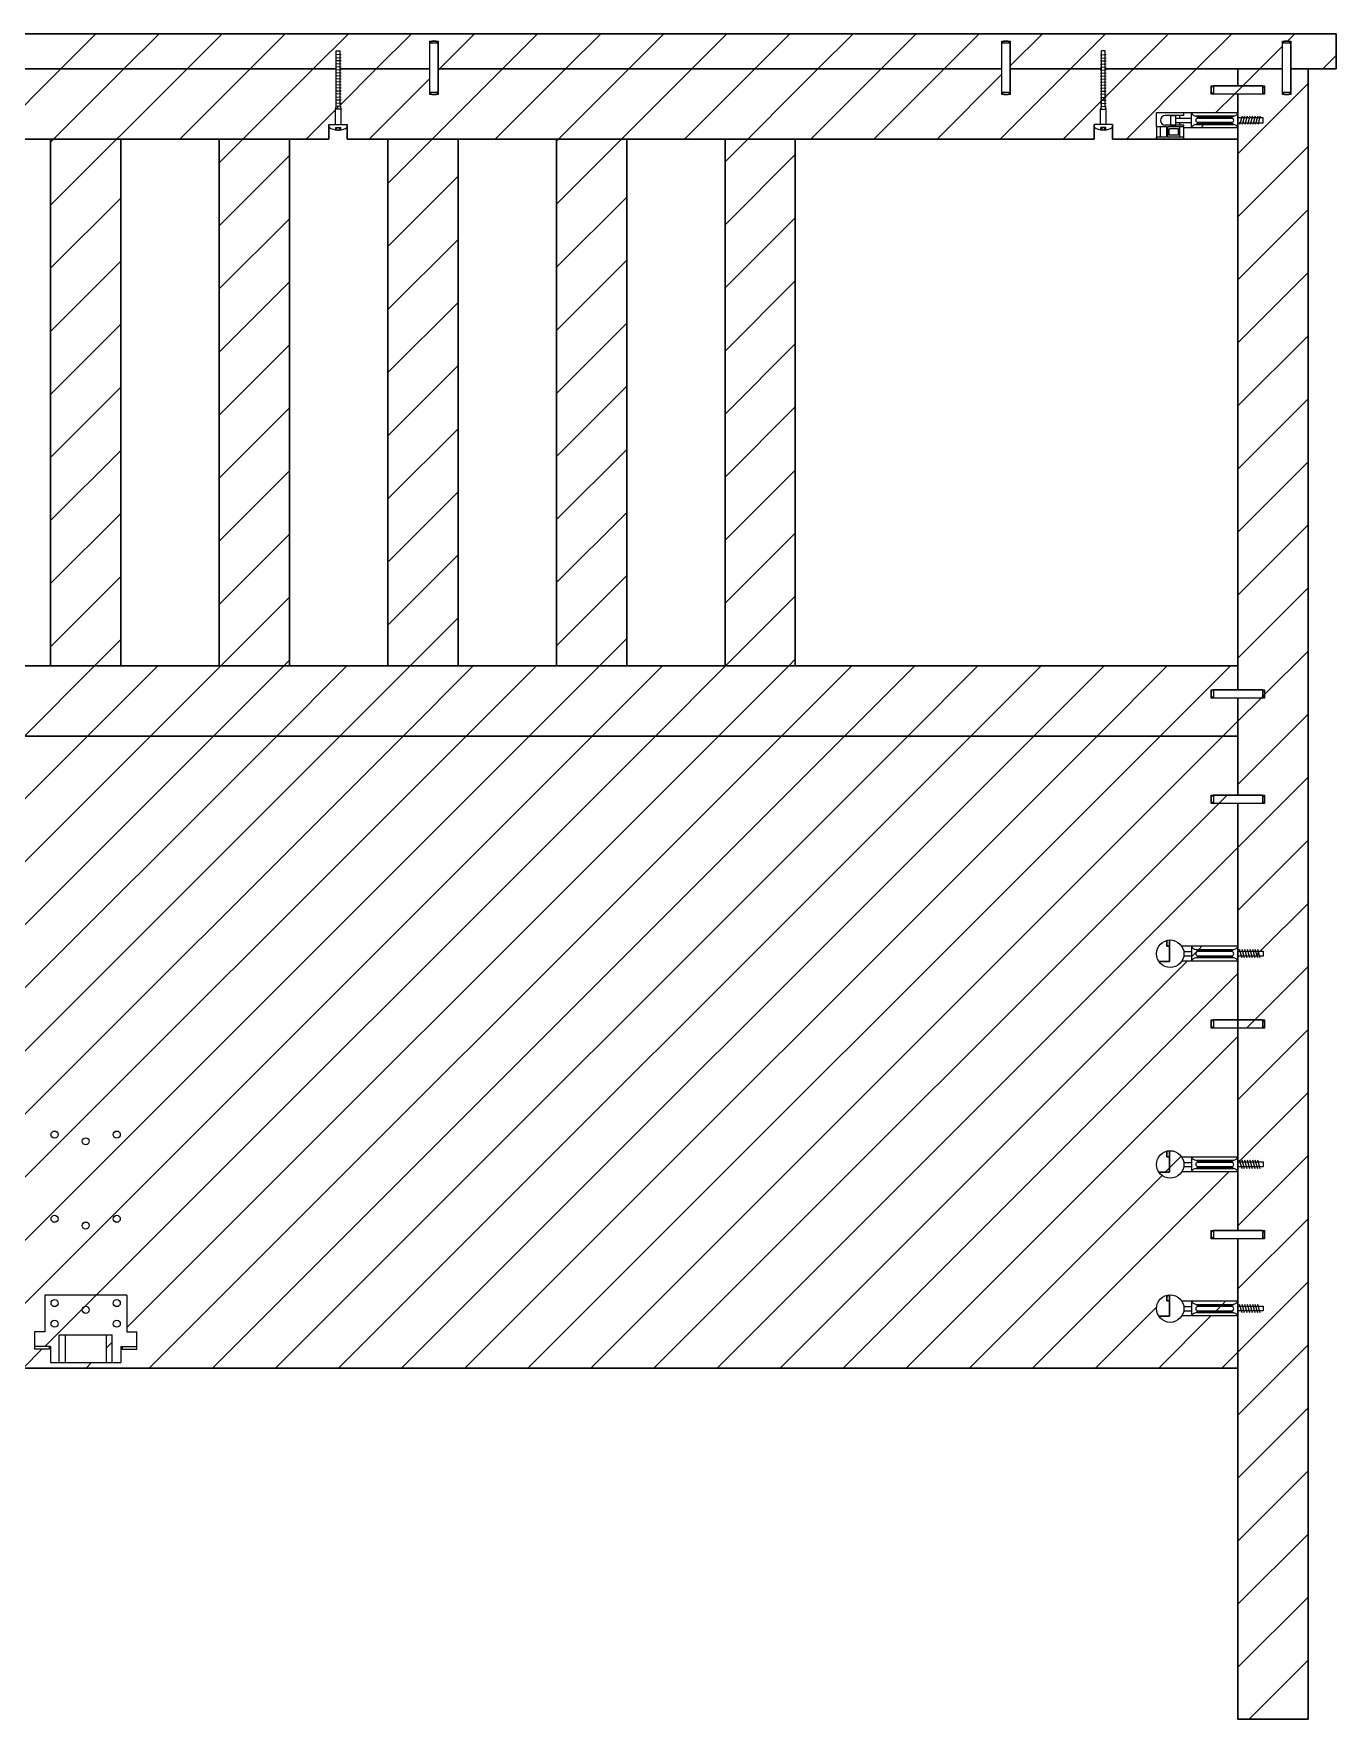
# Model space of a CAD drawing. Header units: millimetres. Extents: x 2629 to 4319, y -221 to 565.
# Drawn here: x 4202 to 4294.7, y 139.6 to 259.6 of the extents above; entities that cross this region are included whole.
import ezdxf

# ---------------------------------------------------------------- set-up
doc = ezdxf.new("R2010")
doc.units = ezdxf.units.MM
doc.linetypes.add('DASHED', pattern=[0.75, 0.5, -0.25])
for name, color, linetype, lineweight in [('A-SECT-MCUT', 8, 'Continuous', 25), ('sezionata', 2, 'Continuous', 18), ('struttura', 7, 'Continuous', 30)]:
    doc.layers.add(name, color=color, linetype=linetype, lineweight=lineweight)
doc.layers.add('giunzioni', color=5, linetype='Continuous')

msp = doc.modelspace()

# ---------------------------------------------------------------- linework, layer by layer
at = {"layer": 'A-SECT-MCUT'}
for p, q in [((4287.68, 253.95), (4283.84, 253.95)), ((4287.68, 252.9), (4283.84, 252.9)), ((4287.68, 194.62), (4283.69, 194.62)), ((4287.68, 193.57), (4283.69, 193.57)), ((4287.68, 179.62), (4283.69, 179.62)), ((4287.68, 178.57), (4283.69, 178.57)), ((4287.68, 169.36), (4283.69, 169.36)), ((4287.68, 168.31), (4283.69, 168.31))]:
    msp.add_line(p, q, dxfattribs=at)
for points in [[(4230.77, 259.06), (4230.77, 255.26), (4230.17, 255.26), (4230.17, 259.06)], [(4271.48, 259.06), (4271.48, 255.26), (4270.88, 255.26), (4270.88, 259.06)], [(4291.45, 259.06), (4291.45, 255.26), (4290.85, 255.26), (4290.85, 259.06)], [(4285.78, 255.89), (4289.58, 255.89), (4289.58, 255.29), (4285.78, 255.29)], [(4285.78, 212.89), (4289.58, 212.89), (4289.58, 212.29), (4285.78, 212.29)], [(4285.78, 205.39), (4289.58, 205.39), (4289.58, 204.79), (4285.78, 204.79)], [(4285.78, 189.39), (4289.58, 189.39), (4289.58, 188.79), (4285.78, 188.79)], [(4285.78, 174.39), (4289.58, 174.39), (4289.58, 173.79), (4285.78, 173.79)]]:
    msp.add_lwpolyline(points, close=True, dxfattribs=at)
for centre in [(4282.86, 194.09), (4282.86, 179.09), (4282.86, 168.83)]:
    msp.add_circle(centre, 0.98, dxfattribs=at)
at = {"layer": 'giunzioni'}
for p, q in [((4223.85, 258.08), (4223.45, 258.1)), ((4223.51, 257.88), (4223.51, 258.36)), ((4223.51, 258.36), (4223.78, 258.36)), ((4223.78, 257.86), (4223.78, 258.36)), ((4230.17, 258.91), (4230.32, 259.06)), ((4230.77, 258.91), (4230.17, 258.91)), ((4230.17, 255.41), (4230.17, 258.91)), ((4230.62, 259.06), (4230.32, 259.06)), ((4230.77, 258.91), (4230.62, 259.06)), ((4230.77, 255.41), (4230.77, 258.91)), ((4270.88, 258.91), (4271.03, 259.06)), ((4271.48, 258.91), (4270.88, 258.91)), ((4270.88, 255.41), (4270.88, 258.91)), ((4271.33, 259.06), (4271.03, 259.06)), ((4271.48, 258.91), (4271.33, 259.06)), ((4271.48, 255.41), (4271.48, 258.91)), ((4277.9, 258.08), (4278.3, 258.1)), ((4277.97, 257.86), (4277.97, 258.36)), ((4278.24, 258.36), (4277.97, 258.36)), ((4278.24, 257.88), (4278.24, 258.36)), ((4290.85, 258.91), (4291, 259.06)), ((4291.45, 258.91), (4290.85, 258.91)), ((4290.85, 255.41), (4290.85, 258.91)), ((4291.3, 259.06), (4291, 259.06)), ((4291.45, 258.91), (4291.3, 259.06)), ((4291.45, 255.41), (4291.45, 258.91)), ((4223.85, 257.86), (4223.45, 257.88)), ((4223.85, 257.86), (4223.45, 257.88)), ((4223.85, 257.65), (4223.45, 257.67)), ((4223.85, 257.43), (4223.45, 257.45)), ((4223.85, 257.22), (4223.45, 257.24)), ((4223.85, 257), (4223.45, 257.02)), ((4223.85, 256.78), (4223.45, 256.8)), ((4223.51, 256.79), (4223.51, 257.88)), ((4223.51, 254.42), (4223.51, 257.07)), ((4223.78, 256.79), (4223.78, 257.86)), ((4223.78, 254.42), (4223.78, 257.07)), ((4277.9, 257.86), (4278.3, 257.88)), ((4277.9, 257.86), (4278.3, 257.88)), ((4277.9, 257.65), (4278.3, 257.67)), ((4277.9, 257.43), (4278.3, 257.45)), ((4277.9, 257.22), (4278.3, 257.24)), ((4277.9, 257), (4278.3, 257.02)), ((4277.9, 256.78), (4278.3, 256.8)), ((4277.97, 256.79), (4277.97, 257.86)), ((4277.97, 254.42), (4277.97, 257.07)), ((4278.24, 256.79), (4278.24, 257.88)), ((4278.24, 254.42), (4278.24, 257.07)), ((4223.85, 256.57), (4223.45, 256.59)), ((4223.85, 256.35), (4223.45, 256.37)), ((4223.85, 256.14), (4223.45, 256.16)), ((4223.85, 255.92), (4223.45, 255.94)), ((4223.85, 255.71), (4223.45, 255.73)), ((4277.9, 256.57), (4278.3, 256.59)), ((4277.9, 256.35), (4278.3, 256.37)), ((4277.9, 256.14), (4278.3, 256.16)), ((4277.9, 255.92), (4278.3, 255.94)), ((4277.9, 255.71), (4278.3, 255.73)), ((4285.93, 255.89), (4285.78, 255.74)), ((4285.78, 255.74), (4285.78, 255.44)), ((4285.93, 255.89), (4285.93, 255.29)), ((4289.43, 255.89), (4285.93, 255.89)), ((4289.43, 255.89), (4289.58, 255.74)), ((4289.43, 255.89), (4289.43, 255.29)), ((4289.58, 255.44), (4289.58, 255.74)), ((4223.85, 255.49), (4223.45, 255.51)), ((4223.85, 255.49), (4223.45, 255.51)), ((4223.85, 255.28), (4223.45, 255.3)), ((4223.85, 255.06), (4223.45, 255.08)), ((4223.85, 254.85), (4223.45, 254.87)), ((4223.85, 254.63), (4223.45, 254.65)), ((4223.85, 254.42), (4223.45, 254.44)), ((4223.45, 254.22), (4223.51, 254.42)), ((4223.78, 254.42), (4223.85, 254.22)), ((4230.17, 255.41), (4230.32, 255.26)), ((4230.77, 255.41), (4230.17, 255.41)), ((4230.32, 255.26), (4230.62, 255.26)), ((4230.77, 255.41), (4230.62, 255.26)), ((4270.88, 255.41), (4271.03, 255.26)), ((4271.48, 255.41), (4270.88, 255.41)), ((4271.03, 255.26), (4271.33, 255.26)), ((4271.48, 255.41), (4271.33, 255.26)), ((4277.9, 255.49), (4278.3, 255.51)), ((4277.9, 255.49), (4278.3, 255.51)), ((4277.9, 255.28), (4278.3, 255.3)), ((4277.9, 255.06), (4278.3, 255.08)), ((4277.9, 254.85), (4278.3, 254.87)), ((4277.9, 254.63), (4278.3, 254.65)), ((4277.9, 254.42), (4278.3, 254.44)), ((4277.97, 254.42), (4277.9, 254.22)), ((4278.3, 254.22), (4278.24, 254.42)), ((4285.93, 255.29), (4285.78, 255.44)), ((4289.43, 255.29), (4285.93, 255.29)), ((4289.43, 255.29), (4289.58, 255.44)), ((4290.85, 255.41), (4291, 255.26)), ((4291.45, 255.41), (4290.85, 255.41)), ((4291, 255.26), (4291.3, 255.26)), ((4291.45, 255.41), (4291.3, 255.26)), ((4223.45, 253.12), (4223.45, 254.22)), ((4223.85, 254.22), (4223.45, 254.22)), ((4223.85, 253.12), (4223.85, 254.22)), ((4277.9, 253.12), (4277.9, 254.22)), ((4277.9, 254.22), (4278.3, 254.22)), ((4278.3, 253.12), (4278.3, 254.22)), ((4283.84, 253.95), (4281.88, 253.95)), ((4281.88, 252.97), (4281.88, 253.95)), ((4283.84, 253.77), (4282.51, 253.77)), ((4282.88, 253.77), (4282.88, 253.07)), ((4282.88, 253.77), (4283.25, 253.77)), ((4283.25, 253.07), (4283.25, 253.77)), ((4283.25, 253.57), (4284.38, 253.57)), ((4283.25, 253.27), (4284.38, 253.27)), ((4283.55, 253.57), (4283.55, 253.77)), ((4283.55, 253.07), (4283.55, 253.27)), ((4283.84, 253.77), (4283.84, 253.95)), ((4284.38, 252.9), (4284.38, 253.95)), ((4287.38, 253.72), (4284.68, 253.72)), ((4284.68, 253.72), (4284.68, 253.72)), ((4284.68, 253.42), (4284.68, 253.42)), ((4284.83, 253.65), (4287.23, 253.65)), ((4284.83, 253.57), (4287.23, 253.57)), ((4287.23, 253.27), (4284.83, 253.27)), ((4287.38, 253.72), (4287.38, 253.72)), ((4287.38, 253.42), (4287.38, 253.42)), ((4287.68, 252.9), (4287.68, 253.95)), ((4287.97, 253.72), (4287.79, 253.12)), ((4288.15, 253.72), (4287.98, 253.12)), ((4288.34, 253.72), (4288.17, 253.12)), ((4288.53, 253.72), (4288.35, 253.12)), ((4288.71, 253.72), (4288.54, 253.12)), ((4288.9, 253.72), (4288.73, 253.12)), ((4289.09, 253.72), (4288.91, 253.12)), ((4289.27, 253.72), (4289.1, 253.12)), ((4289.48, 253.25), (4289.48, 253.6)), ((4282.59, 252.97), (4281.88, 252.97)), ((4281.88, 252.97), (4281.88, 252.09)), ((4281.88, 252.09), (4281.88, 252.22)), ((4282.59, 252.22), (4281.88, 252.22)), ((4283.84, 252.09), (4281.88, 252.09)), ((4282.17, 252.22), (4282.17, 252.97)), ((4283.84, 253.07), (4282.51, 253.07)), ((4282.59, 252.97), (4282.59, 252.22)), ((4283.84, 252.97), (4282.66, 252.97)), ((4282.66, 252.97), (4282.66, 252.22)), ((4283.84, 252.22), (4282.66, 252.22)), ((4283.44, 252.82), (4282.79, 252.82)), ((4282.79, 252.37), (4282.79, 252.82)), ((4283.44, 252.37), (4282.79, 252.37)), ((4282.88, 253.07), (4283.25, 253.07)), ((4283.44, 252.37), (4283.44, 252.82)), ((4283.55, 252.22), (4283.55, 252.97)), ((4283.84, 252.09), (4283.84, 253.07)), ((4284.68, 253.12), (4287.38, 253.12)), ((4284.83, 253.2), (4287.23, 253.2)), ((4285.93, 212.89), (4285.78, 212.74)), ((4285.78, 212.74), (4285.78, 212.44)), ((4285.93, 212.29), (4285.78, 212.44)), ((4285.93, 212.89), (4285.93, 212.29)), ((4289.43, 212.89), (4285.93, 212.89)), ((4289.43, 212.89), (4289.58, 212.74)), ((4289.43, 212.89), (4289.43, 212.29)), ((4289.43, 212.29), (4289.58, 212.44)), ((4289.58, 212.44), (4289.58, 212.74)), ((4289.43, 212.29), (4285.93, 212.29)), ((4285.93, 205.39), (4285.78, 205.24)), ((4285.78, 205.24), (4285.78, 204.94)), ((4285.93, 205.39), (4285.93, 204.79)), ((4289.43, 205.39), (4285.93, 205.39)), ((4289.43, 205.39), (4289.58, 205.24)), ((4289.43, 205.39), (4289.43, 204.79)), ((4289.58, 204.94), (4289.58, 205.24)), ((4285.93, 204.79), (4285.78, 204.94)), ((4289.43, 204.79), (4285.93, 204.79)), ((4289.43, 204.79), (4289.58, 204.94)), ((4284.38, 194.62), (4284.38, 193.57)), ((4283.83, 194.24), (4284.38, 194.24)), ((4283.83, 193.94), (4284.38, 193.94)), ((4284.68, 194.39), (4287.38, 194.39)), ((4284.68, 194.09), (4284.68, 194.09)), ((4287.38, 193.79), (4284.68, 193.79)), ((4284.68, 193.79), (4284.68, 193.79)), ((4284.83, 194.32), (4287.23, 194.32)), ((4287.23, 194.24), (4284.83, 194.24)), ((4284.83, 193.94), (4287.23, 193.94)), ((4284.83, 193.87), (4287.23, 193.87)), ((4287.38, 194.09), (4287.38, 194.09)), ((4287.38, 193.79), (4287.38, 193.79)), ((4287.97, 193.79), (4287.79, 194.39)), ((4288.15, 193.79), (4287.98, 194.39)), ((4288.34, 193.79), (4288.17, 194.39)), ((4288.53, 193.79), (4288.35, 194.39)), ((4288.71, 193.79), (4288.54, 194.39)), ((4288.9, 193.79), (4288.73, 194.39)), ((4289.09, 193.79), (4288.91, 194.39)), ((4289.27, 193.79), (4289.1, 194.39)), ((4289.48, 194.27), (4289.48, 193.91)), ((4285.93, 189.39), (4285.78, 189.24)), ((4285.78, 189.24), (4285.78, 188.94)), ((4285.93, 188.79), (4285.78, 188.94)), ((4285.93, 189.39), (4285.93, 188.79)), ((4289.43, 189.39), (4285.93, 189.39)), ((4289.43, 188.79), (4285.93, 188.79)), ((4289.43, 189.39), (4289.58, 189.24)), ((4289.43, 189.39), (4289.43, 188.79)), ((4289.43, 188.79), (4289.58, 188.94)), ((4289.58, 188.94), (4289.58, 189.24)), ((4283.83, 179.24), (4284.38, 179.24)), ((4283.83, 178.94), (4284.38, 178.94)), ((4284.38, 179.62), (4284.38, 178.57)), ((4284.68, 179.39), (4287.38, 179.39)), ((4284.68, 179.09), (4284.68, 179.09)), ((4284.83, 179.32), (4287.23, 179.32)), ((4287.23, 179.24), (4284.83, 179.24)), ((4284.83, 178.94), (4287.23, 178.94)), ((4284.83, 178.87), (4287.23, 178.87)), ((4287.38, 179.09), (4287.38, 179.09)), ((4287.97, 178.79), (4287.79, 179.39)), ((4288.15, 178.79), (4287.98, 179.39)), ((4288.34, 178.79), (4288.17, 179.39)), ((4288.53, 178.79), (4288.35, 179.39)), ((4288.71, 178.79), (4288.54, 179.39)), ((4288.9, 178.79), (4288.73, 179.39)), ((4289.09, 178.79), (4288.91, 179.39)), ((4289.27, 178.79), (4289.1, 179.39)), ((4289.48, 179.27), (4289.48, 178.91)), ((4287.38, 178.79), (4284.68, 178.79)), ((4284.68, 178.79), (4284.68, 178.79)), ((4287.38, 178.79), (4287.38, 178.79)), ((4285.93, 174.39), (4285.78, 174.24)), ((4285.78, 174.24), (4285.78, 173.94)), ((4285.93, 174.39), (4285.93, 173.79)), ((4289.43, 174.39), (4285.93, 174.39)), ((4289.43, 174.39), (4289.58, 174.24)), ((4289.43, 174.39), (4289.43, 173.79)), ((4289.58, 173.94), (4289.58, 174.24)), ((4285.93, 173.79), (4285.78, 173.94)), ((4289.43, 173.79), (4285.93, 173.79)), ((4289.43, 173.79), (4289.58, 173.94)), ((4202.76, 169.79, -41.29), (4202.76, 167.18, -41.29)), ((4208.6, 169.79, -41.29), (4208.6, 167.18, -41.29)), ((4284.38, 169.36), (4284.38, 168.31)), ((4283.83, 168.98), (4284.38, 168.98)), ((4283.83, 168.68), (4284.38, 168.68)), ((4284.68, 169.13), (4287.38, 169.13)), ((4284.68, 168.83), (4284.68, 168.83)), ((4287.38, 168.53), (4284.68, 168.53)), ((4284.68, 168.53), (4284.68, 168.53)), ((4284.83, 169.06), (4287.23, 169.06)), ((4287.23, 168.98), (4284.83, 168.98)), ((4284.83, 168.68), (4287.23, 168.68)), ((4284.83, 168.61), (4287.23, 168.61)), ((4287.38, 168.83), (4287.38, 168.83)), ((4287.38, 168.53), (4287.38, 168.53)), ((4287.97, 168.53), (4287.79, 169.13)), ((4288.15, 168.53), (4287.98, 169.13)), ((4288.34, 168.53), (4288.17, 169.13)), ((4288.53, 168.53), (4288.35, 169.13)), ((4288.71, 168.53), (4288.54, 169.13)), ((4288.9, 168.53), (4288.73, 169.13)), ((4289.09, 168.53), (4288.91, 169.13)), ((4289.27, 168.53), (4289.1, 169.13)), ((4289.48, 169.01), (4289.48, 168.66)), ((4202.76, 167.18, -41.29), (4202.03, 167.18, -41.29)), ((4203.8, 164.98, -41.29), (4203.8, 166.96, -41.29)), ((4203.8, 166.96, -41.29), (4207.55, 166.96, -41.29)), ((4204.22, 166.96, -41.29), (4204.22, 164.98, -41.29)), ((4207.14, 166.96, -41.29), (4207.14, 164.98, -41.29)), ((4207.55, 164.98, -41.29), (4207.55, 166.96, -41.29)), ((4208.6, 167.18, -41.29), (4209.32, 167.18, -41.29)), ((4203.18, 166.14, -41.29), (4202.03, 166.14, -41.29)), ((4203.07, 165.93, -41.29), (4202.03, 165.93, -41.29)), ((4203.07, 166.14, -41.29), (4203.07, 165.93, -41.29)), ((4203.18, 166.14, -41.29), (4203.18, 164.98, -41.29)), ((4208.18, 166.14, -41.29), (4208.18, 164.98, -41.29)), ((4208.18, 166.14, -41.29), (4209.32, 166.14, -41.29)), ((4208.28, 166.14, -41.29), (4208.28, 165.93, -41.29)), ((4208.28, 165.93, -41.29), (4209.32, 165.93, -41.29))]:
    msp.add_line(p, q, dxfattribs=at)
at = {"layer": 'giunzioni', "linetype": 'Continuous'}
for p, q in [((4222.99, 253.12), (4222.99, 252.92)), ((4222.99, 253.12), (4224.29, 253.12)), ((4223.59, 252.73), (4223.71, 252.73)), ((4224.29, 253.12), (4224.29, 252.92)), ((4277.46, 253.12), (4277.46, 252.92)), ((4278.76, 253.12), (4277.46, 253.12)), ((4278.16, 252.73), (4278.04, 252.73)), ((4278.76, 253.12), (4278.76, 252.92))]:
    msp.add_line(p, q, dxfattribs=at)
at = {"layer": 'giunzioni', "linetype": 'DASHED'}
for p, q in [((4223.47, 252.91), (4223.83, 252.91)), ((4223.47, 252.74), (4223.47, 252.91)), ((4223.56, 252.73), (4223.56, 252.91)), ((4223.74, 252.73), (4223.74, 252.91)), ((4223.83, 252.74), (4223.83, 252.91)), ((4278.28, 252.91), (4277.92, 252.91)), ((4277.92, 252.74), (4277.92, 252.91)), ((4278.01, 252.73), (4278.01, 252.91)), ((4278.19, 252.73), (4278.19, 252.91)), ((4278.28, 252.74), (4278.28, 252.91))]:
    msp.add_line(p, q, dxfattribs=at)
at = {"layer": 'giunzioni'}
for points in [[(4289.48, 253.6), (4287.68, 253.6)], [(4287.68, 253.25), (4289.48, 253.25)], [(4287.68, 194.27), (4289.48, 194.27)], [(4289.48, 193.91), (4287.68, 193.91)], [(4287.68, 179.27), (4289.48, 179.27)], [(4289.48, 178.91), (4287.68, 178.91)], [(4287.68, 169.01), (4289.48, 169.01)], [(4289.48, 168.66), (4287.68, 168.66)]]:
    msp.add_lwpolyline(points, dxfattribs=at)
at = {"layer": 'giunzioni', "elevation": -41.29}
for points in [[(4208.6, 169.79), (4202.76, 169.79)], [(4202.03, 167.18), (4202.03, 165.93)], [(4209.32, 165.93), (4209.32, 167.18)], [(4203.18, 164.98), (4208.18, 164.98)]]:
    msp.add_lwpolyline(points, dxfattribs=at)
at = {"layer": 'giunzioni'}
for centre in [(4203.46, 169.22, -41.29), (4203.46, 169.22, -41.29), (4207.89, 169.22, -41.29), (4207.89, 169.22, -41.29), (4203.46, 167.75, -41.29), (4205.68, 168.74, -41.29), (4205.68, 168.74, -41.29), (4207.89, 167.75, -41.29)]:
    msp.add_circle(centre, 0.25, dxfattribs=at)
for centre, radius, start, end in [((4282.51, 253.42), 0.35, 90, 270), ((4284.73, 254.11), 0.389, 204.283, 261.9772), ((4284.83, 253.42), 0.15, 90, 180), ((4284.83, 253.42), 0.15, 180, 270), ((4284.83, 253.8), 0.15, 210, 270), ((4287.23, 253.8), 0.15, 270, 330), ((4287.23, 253.42), 0.15, 0, 90), ((4287.23, 253.42), 0.15, 270, 0), ((4287.32, 254.11), 0.389, 278.0228, 335.717), ((4284.73, 252.74), 0.389, 98.0228, 155.717), ((4284.83, 253.05), 0.15, 90, 150), ((4287.23, 253.05), 0.15, 30, 90), ((4287.32, 252.74), 0.389, 24.283, 81.9772), ((4284.73, 194.78), 0.389, 204.283, 261.9772), ((4287.32, 194.78), 0.389, 278.0228, 335.717), ((4284.73, 193.41), 0.389, 98.0228, 155.717), ((4284.83, 194.09), 0.15, 90, 180), ((4284.83, 194.09), 0.15, 180, 270), ((4284.83, 194.47), 0.15, 210, 270), ((4284.83, 193.72), 0.15, 90, 150), ((4287.23, 194.47), 0.15, 270, 330), ((4287.23, 194.09), 0.15, 0, 90), ((4287.23, 194.09), 0.15, 270, 0), ((4287.23, 193.72), 0.15, 30, 90), ((4287.32, 193.41), 0.389, 24.283, 81.9772), ((4284.73, 179.78), 0.389, 204.283, 261.9772), ((4284.83, 179.09), 0.15, 90, 180), ((4284.83, 179.09), 0.15, 180, 270), ((4284.83, 179.47), 0.15, 210, 270), ((4284.83, 178.72), 0.15, 90, 150), ((4287.23, 179.47), 0.15, 270, 330), ((4287.23, 179.09), 0.15, 0, 90), ((4287.23, 179.09), 0.15, 270, 0), ((4287.23, 178.72), 0.15, 30, 90), ((4287.32, 179.78), 0.389, 278.0228, 335.717), ((4284.73, 178.41), 0.389, 98.0228, 155.717), ((4287.32, 178.41), 0.389, 24.283, 81.9772), ((4284.73, 169.52), 0.389, 204.283, 261.9772), ((4287.32, 169.52), 0.389, 278.0228, 335.717), ((4284.73, 168.15), 0.389, 98.0228, 155.717), ((4284.83, 168.83), 0.15, 90, 180), ((4284.83, 168.83), 0.15, 180, 270), ((4284.83, 169.21), 0.15, 210, 270), ((4284.83, 168.46), 0.15, 90, 150), ((4287.23, 169.21), 0.15, 270, 330), ((4287.23, 168.83), 0.15, 0, 90), ((4287.23, 168.83), 0.15, 270, 0), ((4287.23, 168.46), 0.15, 30, 90), ((4287.32, 168.15), 0.389, 24.283, 81.9772)]:
    msp.add_arc(centre, radius, start, end, dxfattribs=at)
at = {"layer": 'giunzioni', "linetype": 'Continuous'}
for centre, radius, start, end in [((4223.65, 253.92), 1.19, 236.6015, 267.0972), ((4223.67, 253.83), 1.1, 272.2539, 304.763), ((4278.09, 253.83), 1.1, 235.237, 267.7461), ((4278.1, 253.92), 1.19, 272.9028, 303.3985)]:
    msp.add_arc(centre, radius, start, end, dxfattribs=at)
at = {"layer": 'sezionata', "linetype": 'Continuous'}
for p, q in [((4203.91, 257.09), (4206.41, 259.59)), ((4208.4, 257.09), (4210.9, 259.59)), ((4212.89, 257.09), (4215.39, 259.59)), ((4217.38, 257.09), (4219.88, 259.59)), ((4221.87, 257.09), (4224.37, 259.59)), ((4226.36, 257.09), (4228.86, 259.59)), ((4230.85, 257.09), (4233.35, 259.59)), ((4235.34, 257.09), (4237.84, 259.59)), ((4239.83, 257.09), (4242.33, 259.59)), ((4244.32, 257.09), (4246.82, 259.59)), ((4248.81, 257.09), (4251.31, 259.59)), ((4253.3, 257.09), (4255.8, 259.59)), ((4257.79, 257.09), (4260.29, 259.59)), ((4262.28, 257.09), (4264.78, 259.59)), ((4266.77, 257.09), (4269.27, 259.59)), ((4271.48, 257.3), (4273.77, 259.59)), ((4275.76, 257.09), (4278.26, 259.59)), ((4280.25, 257.09), (4282.75, 259.59)), ((4284.74, 257.09), (4287.24, 259.59)), ((4291.2, 259.06), (4291.73, 259.59)), ((4289.23, 257.09), (4290.85, 258.71)), ((4293.72, 257.09), (4294.68, 258.05)), ((4198.91, 252.09), (4203.91, 257.09)), ((4203.18, 251.87), (4208.4, 257.09)), ((4203.18, 247.38), (4212.89, 257.09)), ((4212.38, 252.09), (4217.38, 257.09)), ((4215.18, 250.4), (4221.87, 257.09)), ((4223.78, 254.51), (4226.36, 257.09)), ((4227.18, 248.93), (4235.34, 257.09)), ((4230.77, 257.01), (4230.85, 257.09)), ((4234.83, 252.09), (4239.83, 257.09)), ((4239.18, 251.95), (4244.32, 257.09)), ((4239.18, 247.46), (4248.81, 257.09)), ((4248.3, 252.09), (4253.3, 257.09)), ((4251.18, 250.47), (4257.79, 257.09)), ((4257.28, 252.09), (4262.28, 257.09)), ((4261.77, 252.09), (4266.77, 257.09)), ((4270.76, 252.09), (4275.76, 257.09)), ((4278.24, 255.08), (4280.25, 257.09)), ((4279.74, 252.09), (4284.74, 257.09)), ((4288.03, 255.89), (4289.23, 257.09)), ((4225.85, 252.09), (4230.17, 256.41)), ((4266.27, 252.09), (4270.88, 256.7)), ((4287.43, 255.29), (4288.03, 255.89)), ((4287.68, 251.05), (4292.68, 256.05)), ((4223.49, 254.22), (4223.7, 254.43)), ((4275.25, 252.09), (4277.97, 254.82)), ((4278.01, 254.85), (4278.23, 255.08)), ((4286.09, 253.95), (4287.43, 255.29)), ((4221.36, 252.09), (4223.45, 254.17)), ((4285.33, 253.2), (4285.41, 253.27)), ((4285.71, 253.57), (4285.86, 253.72)), ((4285.03, 252.9), (4285.26, 253.12)), ((4215.18, 245.91), (4220.18, 250.91)), ((4251.18, 245.98), (4256.18, 250.98)), ((4287.68, 246.56), (4292.68, 251.56)), ((4227.18, 244.44), (4232.18, 249.44)), ((4203.18, 242.89), (4208.18, 247.89)), ((4239.18, 242.96), (4244.18, 247.96)), ((4215.18, 241.42), (4220.18, 246.42)), ((4251.18, 241.49), (4256.18, 246.49)), ((4287.68, 242.07), (4292.68, 247.07)), ((4227.18, 239.95), (4232.18, 244.95)), ((4203.18, 238.4), (4208.18, 243.4)), ((4239.18, 238.47), (4244.18, 243.47)), ((4287.68, 237.58), (4292.68, 242.58)), ((4215.18, 236.93), (4220.18, 241.93)), ((4251.18, 237), (4256.18, 242)), ((4227.18, 235.46), (4232.18, 240.46)), ((4203.18, 233.91), (4208.18, 238.91)), ((4239.18, 233.98), (4244.18, 238.98)), ((4287.68, 233.09), (4292.68, 238.09)), ((4215.18, 232.44), (4220.18, 237.44)), ((4251.18, 232.51), (4256.18, 237.51)), ((4227.18, 230.96), (4232.18, 235.96)), ((4203.18, 229.42), (4208.18, 234.42)), ((4239.18, 229.49), (4244.18, 234.49)), ((4215.18, 227.95), (4220.18, 232.95)), ((4251.18, 228.02), (4256.18, 233.02)), ((4287.68, 228.6), (4292.68, 233.6)), ((4227.18, 226.47), (4232.18, 231.47)), ((4203.18, 224.93), (4208.18, 229.93)), ((4239.18, 225), (4244.18, 230)), ((4215.18, 223.46), (4220.18, 228.46)), ((4251.18, 223.53), (4256.18, 228.53)), ((4287.68, 224.11), (4292.68, 229.11)), ((4227.18, 221.98), (4232.18, 226.98)), ((4203.18, 220.44), (4208.18, 225.44)), ((4239.18, 220.51), (4244.18, 225.51)), ((4287.68, 219.62), (4292.68, 224.62)), ((4215.18, 218.96), (4220.18, 223.96)), ((4251.18, 219.04), (4256.18, 224.04)), ((4227.18, 217.49), (4232.18, 222.49)), ((4203.18, 215.95), (4208.18, 220.95)), ((4239.18, 216.02), (4244.18, 221.02)), ((4287.68, 215.13), (4292.68, 220.13)), ((4215.29, 214.59), (4220.18, 219.47)), ((4251.22, 214.59), (4256.18, 219.55)), ((4228.77, 214.59), (4232.18, 218)), ((4206.31, 214.59), (4208.18, 216.46)), ((4242.24, 214.59), (4244.18, 216.53)), ((4219.78, 214.59), (4220.18, 214.98)), ((4255.71, 214.59), (4256.18, 215.06)), ((4289.58, 212.54), (4292.68, 215.64)), ((4201.31, 209.59), (4206.31, 214.59)), ((4205.8, 209.59), (4210.8, 214.59)), ((4210.29, 209.59), (4215.29, 214.59)), ((4214.78, 209.59), (4219.78, 214.59)), ((4219.27, 209.59), (4224.27, 214.59)), ((4223.77, 209.59), (4228.77, 214.59)), ((4228.26, 209.59), (4233.26, 214.59)), ((4232.75, 209.59), (4237.75, 214.59)), ((4237.24, 209.59), (4242.24, 214.59)), ((4241.73, 209.59), (4246.73, 214.59)), ((4246.22, 209.59), (4251.22, 214.59)), ((4250.71, 209.59), (4255.71, 214.59)), ((4255.2, 209.59), (4260.2, 214.59)), ((4259.69, 209.59), (4264.69, 214.59)), ((4264.18, 209.59), (4269.18, 214.59)), ((4268.67, 209.59), (4273.67, 214.59)), ((4273.16, 209.59), (4278.16, 214.59)), ((4277.65, 209.59), (4282.65, 214.59)), ((4282.14, 209.59), (4287.14, 214.59)), ((4289.33, 212.29), (4289.58, 212.54)), ((4287.68, 210.64), (4289.33, 212.29)), ((4241.63, 164.59), (4287.68, 210.64)), ((4287.68, 206.15), (4292.68, 211.15)), ((4160.8, 164.59), (4205.8, 209.59)), ((4165.29, 164.59), (4210.29, 209.59)), ((4169.78, 164.59), (4214.78, 209.59)), ((4174.27, 164.59), (4219.27, 209.59)), ((4178.77, 164.59), (4223.77, 209.59)), ((4183.26, 164.59), (4228.26, 209.59)), ((4187.75, 164.59), (4232.75, 209.59)), ((4192.24, 164.59), (4237.24, 209.59)), ((4196.73, 164.59), (4241.73, 209.59)), ((4205.61, 168.98), (4246.22, 209.59)), ((4208.6, 167.48), (4250.71, 209.59)), ((4210.2, 164.59), (4255.2, 209.59)), ((4214.69, 164.59), (4259.69, 209.59)), ((4219.18, 164.59), (4264.18, 209.59)), ((4223.67, 164.59), (4268.67, 209.59)), ((4228.16, 164.59), (4273.16, 209.59)), ((4232.65, 164.59), (4277.65, 209.59)), ((4237.14, 164.59), (4282.14, 209.59)), ((4250.61, 164.59), (4292.68, 206.66)), ((4286.32, 204.79), (4286.92, 205.39)), ((4246.12, 164.59), (4286.32, 204.79)), ((4287.68, 197.17), (4292.68, 202.17)), ((4289.26, 194.27), (4292.68, 197.68)), ((4284.9, 194.39), (4285.12, 194.62)), ((4255.1, 164.59), (4284.07, 193.57)), ((4284.38, 193.87), (4284.82, 194.32)), ((4288.87, 193.88), (4288.91, 193.91)), ((4289.02, 194.02), (4289.16, 194.17)), ((4259.59, 164.59), (4287.68, 192.68)), ((4288.88, 189.39), (4292.68, 193.19)), ((4287.68, 183.7), (4292.68, 188.7)), ((4288.28, 188.79), (4288.88, 189.39)), ((4264.08, 164.59), (4287.68, 188.19)), ((4287.81, 179.34), (4292.68, 184.21)), ((4282.51, 178.53), (4283.65, 179.67)), ((4287.26, 178.79), (4287.31, 178.84)), ((4287.68, 174.72), (4292.68, 179.72)), ((4287.68, 179.21), (4287.73, 179.27)), ((4268.57, 164.59), (4282.28, 178.3)), ((4273.06, 164.59), (4287.03, 178.57)), ((4287.68, 170.23), (4292.68, 175.23)), ((4286.53, 164.59), (4292.68, 170.74)), ((4282.61, 169.66), (4282.77, 169.81)), ((4286.58, 169.13), (4286.8, 169.36)), ((4202.77, 166.14), (4205.44, 168.81)), ((4205.44, 168.81), (4205.61, 168.98)), ((4277.55, 164.59), (4281.89, 168.93)), ((4282.04, 164.59), (4285.75, 168.31)), ((4285.98, 168.53), (4286.05, 168.61)), ((4286.13, 168.68), (4286.5, 169.06)), ((4201.22, 164.59), (4202.56, 165.93)), ((4207.14, 166.02), (4207.55, 166.44)), ((4287.68, 161.25), (4292.68, 166.25)), ((4205.71, 164.59), (4206.1, 164.98)), ((4287.68, 156.76), (4292.68, 161.76)), ((4287.68, 152.27), (4292.68, 157.27)), ((4287.68, 147.78), (4292.68, 152.78)), ((4287.68, 143.29), (4292.68, 148.29)), ((4288.47, 139.59), (4292.68, 143.8))]:
    msp.add_line(p, q, dxfattribs=at)
at = {"layer": 'sezionata'}
for p, q in [((4187.84, 257.09), (4223.51, 257.09)), ((4223.78, 257.09), (4230.17, 257.09)), ((4287.68, 257.09), (4290.85, 257.09))]:
    msp.add_line(p, q, dxfattribs=at)
for centre in [(4203.46, 181.22, -41.29), (4207.89, 181.22, -41.29), (4205.68, 180.74, -41.29), (4203.46, 175.22, -41.29), (4207.89, 175.22, -41.29), (4205.68, 174.74, -41.29)]:
    msp.add_circle(centre, 0.25, dxfattribs=at)
at = {"layer": 'struttura'}
for p, q in [((4294.68, 259.59), (4294.68, 257.09)), ((4187.84, 257.09), (4223.51, 257.09)), ((4223.78, 257.09), (4230.17, 257.09)), ((4230.77, 257.09), (4270.88, 257.09)), ((4230.77, 257.09), (4270.88, 257.09)), ((4271.48, 257.09), (4277.97, 257.09)), ((4271.48, 257.09), (4277.97, 257.09)), ((4278.24, 257.09), (4287.68, 257.09)), ((4278.24, 257.09), (4290.85, 257.09)), ((4291.45, 257.09), (4292.68, 257.09)), ((4291.45, 257.09), (4294.68, 257.09)), ((4292.68, 139.59), (4292.68, 257.09)), ((4188.37, 252.09), (4222.99, 252.09)), ((4203.18, 252.09), (4203.18, 214.59)), ((4208.18, 252.09), (4208.18, 214.59)), ((4215.18, 252.09), (4215.18, 214.59)), ((4220.18, 252.09), (4220.18, 214.59)), ((4222.99, 253.12), (4222.99, 252.09)), ((4224.29, 253.12), (4224.29, 252.09)), ((4224.29, 252.09), (4277.46, 252.09)), ((4227.18, 252.09), (4227.18, 214.59)), ((4232.18, 252.09), (4232.18, 214.59)), ((4239.18, 252.09), (4239.18, 214.59)), ((4244.18, 252.09), (4244.18, 214.59)), ((4251.18, 252.09), (4251.18, 214.59)), ((4256.18, 252.09), (4256.18, 214.59)), ((4277.46, 253.12), (4277.46, 252.09)), ((4278.76, 253.12), (4278.76, 252.09)), ((4278.76, 252.09), (4287.68, 252.09)), ((4123.68, 214.59), (4287.68, 214.59)), ((4123.68, 209.59), (4287.68, 209.59)), ((4282.61, 194.64), (4282.61, 195.04)), ((4282.81, 194.64), (4282.61, 194.64)), ((4282.81, 193.54), (4282.81, 195.07)), ((4287.68, 194.62), (4287.68, 193.57)), ((4282.05, 193.53), (4282.81, 193.53)), ((4282.61, 179.64), (4282.61, 180.04)), ((4282.81, 178.54), (4282.81, 180.07)), ((4282.81, 179.64), (4282.61, 179.64)), ((4287.68, 179.62), (4287.68, 178.57)), ((4282.05, 178.53), (4282.81, 178.53)), ((4282.61, 169.38), (4282.61, 169.78)), ((4282.81, 169.38), (4282.61, 169.38)), ((4282.81, 168.28), (4282.81, 169.81)), ((4287.68, 169.36), (4287.68, 168.31)), ((4282.05, 168.28), (4282.81, 168.28)), ((4123.68, 164.59), (4287.68, 164.59)), ((4292.68, 139.59), (4287.68, 139.59))]:
    msp.add_line(p, q, dxfattribs=at)
for points in [[(4294.68, 259.59), (4116.68, 259.59)], [(4287.68, 257.09), (4287.68, 255.89)], [(4287.68, 255.29), (4287.68, 212.89)], [(4287.68, 212.29), (4287.68, 205.39)], [(4287.68, 204.79), (4287.68, 174.39)], [(4287.68, 173.79), (4287.68, 139.59)]]:
    msp.add_lwpolyline(points, dxfattribs=at)

doc.saveas('drawing.dxf')
